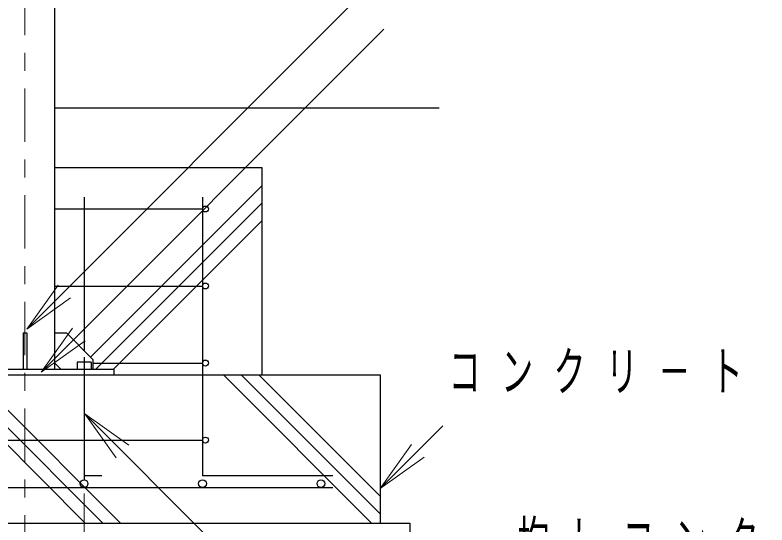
# Model space of a CAD drawing. Units: millimetres on the paper. Extents: x -365 to 12, y -40 to 257.
# Drawn here: x -104.5 to -62.16, y 120.58 to 149.27 of the extents above; entities that cross this region are included whole.
import ezdxf

# ---------------------------------------------------------------- set-up
doc = ezdxf.new("R2010")
doc.units = ezdxf.units.MM
doc.linetypes.add('USER2', pattern=[6, 3, -1, 1, -1])
doc.layers.add('LY_1', color=7, linetype='Continuous', lineweight=25)
doc.styles.add('ＭＳ ゴシック', font='')
doc.styles.get('ＭＳ ゴシック').set_extended_font_data('MS Gothic')

# ---------------------------------------------------------------- blocks, each defined once
blk = doc.blocks.new('open_arrow')
at = {"color": 0, "linetype": 'Continuous', "lineweight": -2}
blk.add_lwpolyline([(7.5, 1.25), (0, 0), (7.5, -1.25)], dxfattribs=at)

msp = doc.modelspace()

# ---------------------------------------------------------------- linework, layer by layer
at = {"layer": 'LY_1', "linetype": 'USER2', "lineweight": 13}
msp.add_line((-103.947, 229.135), (-103.947, 108.939), dxfattribs=at)
at = {"layer": 'LY_1'}
for p, q in [((-102.28, 222.274), (-102.28, 129.324)), ((-80.614, 144.025), (-102.28, 144.025)), ((-102.28, 140.691), (-90.614, 140.691)), ((-90.614, 140.691), (-90.614, 129.025)), ((-100.614, 139.025), (-100.614, 130.391)), ((-93.947, 139.025), (-93.947, 123.341)), ((-102.28, 138.358), (-93.947, 138.358)), ((-102.28, 134.025), (-93.947, 134.025)), ((-104.047, 131.391), (-103.847, 131.391)), ((-104.047, 131.391), (-104.047, 129.324)), ((-103.847, 131.391), (-103.847, 129.324)), ((-102.28, 131.391), (-101.614, 131.391)), ((-100.114, 129.891), (-101.614, 131.391)), ((-100.614, 130.024), (-100.614, 123.358)), ((-101.904, 129.324), (-102.28, 129.701)), ((-101.014, 129.734), (-101.014, 129.324)), ((-100.214, 129.734), (-101.014, 129.734)), ((-100.214, 129.734), (-100.214, 129.324)), ((-100.114, 129.891), (-100.114, 129.324)), ((-100.114, 129.691), (-93.947, 129.691)), ((-98.947, 129.324), (-108.947, 129.324)), ((-98.947, 129.324), (-98.947, 129.025)), ((-123.947, 129.025), (-83.947, 129.025)), ((-100.614, 129.025), (-100.614, 123.125)), ((-83.947, 129.025), (-83.947, 120.691)), ((-113.947, 125.358), (-93.947, 125.358)), ((-100.614, 123.358), (-99.614, 123.358)), ((-86.614, 123.341), (-93.947, 123.341)), ((-121.28, 122.691), (-86.614, 122.691)), ((-125.614, 120.691), (-82.28, 120.691)), ((-82.28, 120.691), (-82.28, 114.025))]:
    msp.add_line(p, q, dxfattribs=at)
at = {"layer": 'LY_1', "lineweight": 13}
for p, q in [((-103.847, 131.592), (-80.417, 155.022)), ((-103.03, 129.17), (-83.73, 148.47)), ((-100.251, 130.029), (-90.614, 139.667)), ((-99.966, 129.324), (-90.614, 138.677)), ((-98.976, 129.324), (-90.614, 137.687)), ((-108.878, 129.024), (-100.545, 120.691)), ((-107.888, 129.025), (-99.555, 120.691)), ((-106.898, 129.025), (-98.565, 120.691)), ((-92.756, 129.025), (-84.423, 120.691)), ((-91.766, 129.025), (-83.947, 121.205)), ((-90.776, 129.025), (-83.947, 122.195)), ((-100.571, 126.835), (-76.973, 103.237)), ((-80.411, 126.166), (-83.947, 122.63)), ((-83.947, 122.63), (-82.179, 125.105)), ((-83.947, 122.63), (-81.826, 124.751)), ((-81.472, 124.398), (-83.947, 122.63)), ((-100.614, 122.358), (-100.614, 103.025))]:
    msp.add_line(p, q, dxfattribs=at)
at = {"layer": 'LY_1'}
for centre, radius in [((-93.78, 138.358), 0.167), ((-93.78, 134.025), 0.167), ((-93.78, 129.691), 0.167), ((-93.78, 125.358), 0.167), ((-100.614, 122.908), 0.217), ((-93.947, 122.908), 0.217), ((-87.28, 122.908), 0.217)]:
    msp.add_circle(centre, radius, dxfattribs=at)

# ---------------------------------------------------------------- block references
at = {"layer": 'LY_1', "lineweight": 13}
for p, xscale, yscale, rotation in [((-103.847, 131.592), 0.4, 0.4, 45), ((-103.03, 129.17), 0.4, 0.4, 45), ((-100.571, 126.835), 0.4, 0.4, 315), ((-80.411, 126.166), 0.001, 0.001, 225)]:
    msp.add_blockref('open_arrow', p, dxfattribs=dict(at, xscale=xscale, yscale=yscale, rotation=rotation))

# ---------------------------------------------------------------- texts
at = {"layer": 'LY_1', "char_height": 2.199, "attachment_point": 4, "style": 'ＭＳ ゴシック'}
for s, insert in [('\\T1.64;\\W0.6;コンクリ－ト', (-80.083, 129.166)), ('\\T1.64;\\W0.6;均しコンクリ－ト', (-76.221, 119.575))]:
    msp.add_mtext(s, dxfattribs=dict(at, insert=insert))

doc.saveas('drawing.dxf')
